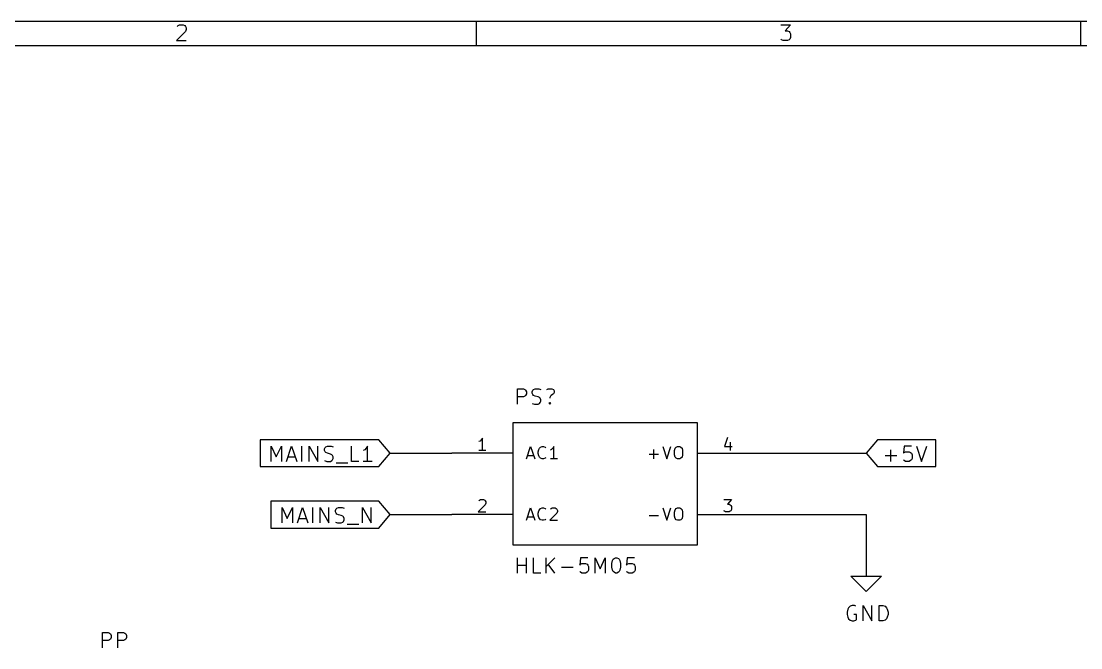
# Model space of a CAD drawing. Extents: x 0.4 to 16.1, y -11.3 to -0.4.
# Drawn here: x 2.848 to 6.3, y -2.434 to -0.394 of the extents above; entities that cross this region are included whole.
import ezdxf

# ---------------------------------------------------------------- set-up
doc = ezdxf.new("R2010")
doc.units = 0
doc.header["$MEASUREMENT"] = 0
for name, color, linetype in [('CYAN2', 4, 'CONTINUOUS'), ('GRAY1', 251, 'CONTINUOUS'), ('GREEN3', 91, 'CONTINUOUS'), ('LYELLOW', 51, 'CONTINUOUS'), ('RED2', 1, 'CONTINUOUS'), ('RED3', 11, 'CONTINUOUS')]:
    doc.layers.add(name, color=color, linetype=linetype)

msp = doc.modelspace()

# ---------------------------------------------------------------- linework, layer by layer
at = {"layer": 'CYAN2', "linetype": 'CONTINUOUS'}
for p, q in [((4.46472, -1.64031), (4.46472, -1.59031)), ((4.46472, -1.59031), (4.48376, -1.59031)), ((4.48376, -1.61651), (4.46472, -1.61651)), ((4.48376, -1.59031), (4.48853, -1.5927)), ((4.48853, -1.61413), (4.48376, -1.61651)), ((4.48853, -1.5927), (4.49091, -1.59508)), ((4.49091, -1.61174), (4.48853, -1.61413)), ((4.49091, -1.59508), (4.49329, -1.59984)), ((4.49329, -1.60698), (4.49091, -1.61174)), ((4.49329, -1.59984), (4.49329, -1.60698)), ((4.51234, -1.59984), (4.51472, -1.59508)), ((4.51234, -1.6046), (4.51234, -1.59984)), ((4.51472, -1.60936), (4.51234, -1.6046)), ((4.51472, -1.59508), (4.5171, -1.5927)), ((4.5171, -1.61174), (4.51472, -1.60936)), ((4.5171, -1.5927), (4.52186, -1.59031)), ((4.52186, -1.61413), (4.5171, -1.61174)), ((4.52186, -1.59031), (4.53376, -1.59031)), ((4.53139, -1.61651), (4.52186, -1.61413)), ((4.53615, -1.61889), (4.53139, -1.61651)), ((4.53376, -1.59031), (4.54091, -1.5927)), ((4.53853, -1.62127), (4.53615, -1.61889)), ((4.54091, -1.62603), (4.53853, -1.62127)), ((4.55996, -1.5927), (4.56472, -1.59031)), ((4.56472, -1.59031), (4.57662, -1.59031)), ((4.57186, -1.61413), (4.56948, -1.61889)), ((4.56948, -1.61889), (4.56948, -1.62127)), ((4.57424, -1.61174), (4.57186, -1.61413)), ((4.579, -1.60936), (4.57424, -1.61174)), ((4.57662, -1.59031), (4.58138, -1.5927)), ((4.58138, -1.60698), (4.579, -1.60936)), ((4.58138, -1.5927), (4.58376, -1.59746)), ((4.58376, -1.60222), (4.58138, -1.60698)), ((4.58376, -1.59746), (4.58376, -1.60222)), ((4.51234, -1.63794), (4.51948, -1.64031)), ((4.51948, -1.64031), (4.53139, -1.64031)), ((4.53139, -1.64031), (4.53615, -1.63794)), ((4.53615, -1.63794), (4.53853, -1.63556)), ((4.53853, -1.63556), (4.54091, -1.63079)), ((4.54091, -1.63079), (4.54091, -1.62603)), ((4.5671, -1.63794), (4.56948, -1.63556)), ((4.56948, -1.64031), (4.5671, -1.63794)), ((4.56948, -1.63556), (4.57186, -1.63794)), ((4.56948, -1.63556), (4.56948, -1.64031)), ((4.57186, -1.63794), (4.56948, -1.64031)), ((4.49381, -1.8185), (4.50714, -1.7785)), ((4.50714, -1.7785), (4.52047, -1.8185)), ((4.53191, -1.79565), (4.53381, -1.78803)), ((4.53381, -1.78803), (4.53571, -1.78422)), ((4.53571, -1.78422), (4.53952, -1.78041)), ((4.53952, -1.78041), (4.54524, -1.7785)), ((4.54524, -1.7785), (4.54905, -1.7785)), ((4.54905, -1.7785), (4.55476, -1.78041)), ((4.55476, -1.78041), (4.55667, -1.78231)), ((4.57571, -1.78803), (4.57191, -1.78993)), ((4.57952, -1.78422), (4.57571, -1.78803)), ((4.58333, -1.7785), (4.57952, -1.78422)), ((4.58333, -1.8185), (4.58333, -1.7785)), ((4.90904, -1.8185), (4.90904, -1.78803)), ((4.93761, -1.7785), (4.95095, -1.8185)), ((4.95095, -1.8185), (4.96428, -1.7785)), ((4.97571, -1.79184), (4.97762, -1.78422)), ((4.97571, -1.80517), (4.97571, -1.79184)), ((4.97762, -1.78422), (4.98143, -1.78041)), ((4.98143, -1.78041), (4.98524, -1.7785)), ((4.98524, -1.7785), (4.99285, -1.7785)), ((4.99285, -1.7785), (4.99667, -1.78041)), ((4.99667, -1.78041), (5.00047, -1.78422)), ((5.00047, -1.78422), (5.00238, -1.79184)), ((5.00238, -1.79184), (5.00238, -1.80517)), ((4.49762, -1.80707), (4.51667, -1.80707)), ((4.53191, -1.80136), (4.53191, -1.79565)), ((4.53381, -1.80898), (4.53191, -1.80136)), ((4.53571, -1.81279), (4.53381, -1.80898)), ((4.53952, -1.8166), (4.53571, -1.81279)), ((4.54524, -1.8185), (4.53952, -1.8166)), ((4.54905, -1.8185), (4.54524, -1.8185)), ((4.55476, -1.8166), (4.54905, -1.8185)), ((4.55667, -1.8147), (4.55476, -1.8166)), ((4.59476, -1.8185), (4.57191, -1.8185)), ((4.89381, -1.80327), (4.92428, -1.80327)), ((4.97762, -1.81279), (4.97571, -1.80517)), ((4.98143, -1.8166), (4.97762, -1.81279)), ((4.98524, -1.8185), (4.98143, -1.8166)), ((4.99285, -1.8185), (4.98524, -1.8185)), ((4.99667, -1.8166), (4.99285, -1.8185)), ((5.00047, -1.81279), (4.99667, -1.8166)), ((5.00238, -1.80517), (5.00047, -1.81279)), ((4.49381, -2.0185), (4.50714, -1.9785)), ((4.50714, -1.9785), (4.52047, -2.0185)), ((4.53191, -1.99565), (4.53381, -1.98803)), ((4.53191, -2.00136), (4.53191, -1.99565)), ((4.53381, -2.00898), (4.53191, -2.00136)), ((4.53381, -1.98803), (4.53571, -1.98422)), ((4.53571, -1.98422), (4.53952, -1.98041)), ((4.53952, -1.98041), (4.54524, -1.9785)), ((4.54524, -1.9785), (4.54905, -1.9785)), ((4.54905, -1.9785), (4.55476, -1.98041)), ((4.55476, -1.98041), (4.55667, -1.98231)), ((4.59286, -1.99565), (4.57, -2.0185)), ((4.57191, -1.98231), (4.57381, -1.98041)), ((4.57381, -1.98041), (4.57762, -1.9785)), ((4.57762, -1.9785), (4.58714, -1.9785)), ((4.58714, -1.9785), (4.59095, -1.98041)), ((4.59095, -1.98041), (4.59286, -1.98231)), ((4.59286, -1.98231), (4.59476, -1.98613)), ((4.59476, -1.98993), (4.59286, -1.99565)), ((4.59476, -1.98613), (4.59476, -1.98993)), ((4.93761, -1.9785), (4.95095, -2.0185)), ((4.95095, -2.0185), (4.96428, -1.9785)), ((4.97571, -1.99184), (4.97762, -1.98422)), ((4.97571, -2.00517), (4.97571, -1.99184)), ((4.97762, -1.98422), (4.98143, -1.98041)), ((4.98143, -1.98041), (4.98524, -1.9785)), ((4.98524, -1.9785), (4.99285, -1.9785)), ((4.99285, -1.9785), (4.99667, -1.98041)), ((4.99667, -1.98041), (5.00047, -1.98422)), ((5.00047, -1.98422), (5.00238, -1.99184)), ((5.00238, -1.99184), (5.00238, -2.00517)), ((4.49762, -2.00707), (4.51667, -2.00707)), ((4.53571, -2.01279), (4.53381, -2.00898)), ((4.53952, -2.0166), (4.53571, -2.01279)), ((4.54524, -2.0185), (4.53952, -2.0166)), ((4.54905, -2.0185), (4.54524, -2.0185)), ((4.55476, -2.0166), (4.54905, -2.0185)), ((4.55667, -2.0147), (4.55476, -2.0166)), ((4.57, -2.0185), (4.59476, -2.0185)), ((4.89381, -2.00327), (4.92428, -2.00327)), ((4.97762, -2.01279), (4.97571, -2.00517)), ((4.98143, -2.0166), (4.97762, -2.01279)), ((4.98524, -2.0185), (4.98143, -2.0166)), ((4.99285, -2.0185), (4.98524, -2.0185)), ((4.99667, -2.0166), (4.99285, -2.0185)), ((5.00047, -2.01279), (4.99667, -2.0166)), ((5.00238, -2.00517), (5.00047, -2.01279)), ((4.46472, -2.19031), (4.46472, -2.14031)), ((4.46472, -2.16413), (4.49329, -2.16413)), ((4.49329, -2.19031), (4.49329, -2.14031)), ((4.5171, -2.19031), (4.5171, -2.14031)), ((4.55757, -2.19031), (4.55757, -2.14031)), ((4.58615, -2.14031), (4.55757, -2.16889)), ((4.58615, -2.19031), (4.56472, -2.16174)), ((4.60757, -2.17127), (4.64567, -2.17127)), ((4.66948, -2.14031), (4.6671, -2.16413)), ((4.6671, -2.16413), (4.66948, -2.16174)), ((4.69329, -2.14031), (4.66948, -2.14031)), ((4.66948, -2.16174), (4.67424, -2.15936)), ((4.67424, -2.15936), (4.68615, -2.15936)), ((4.68615, -2.15936), (4.69091, -2.16174)), ((4.69091, -2.16174), (4.69329, -2.16413)), ((4.69329, -2.16413), (4.69567, -2.16889)), ((4.69567, -2.16889), (4.69567, -2.18079)), ((4.7171, -2.19031), (4.7171, -2.14031)), ((4.7171, -2.14031), (4.73377, -2.17603)), ((4.73377, -2.17603), (4.75043, -2.14031)), ((4.75043, -2.14031), (4.75043, -2.19031)), ((4.77186, -2.15936), (4.77424, -2.14984)), ((4.77186, -2.17127), (4.77186, -2.15936)), ((4.77424, -2.18079), (4.77186, -2.17127)), ((4.77424, -2.14984), (4.77662, -2.14508)), ((4.77662, -2.14508), (4.779, -2.1427)), ((4.779, -2.1427), (4.78376, -2.14031)), ((4.78376, -2.14031), (4.78853, -2.14031)), ((4.78853, -2.14031), (4.79329, -2.1427)), ((4.79329, -2.1427), (4.79567, -2.14508)), ((4.79567, -2.14508), (4.79805, -2.14984)), ((4.79805, -2.14984), (4.80043, -2.15936)), ((4.80043, -2.17127), (4.79805, -2.18079)), ((4.80043, -2.15936), (4.80043, -2.17127)), ((4.82186, -2.14031), (4.81948, -2.16413)), ((4.81948, -2.16413), (4.82186, -2.16174)), ((4.84567, -2.14031), (4.82186, -2.14031)), ((4.82186, -2.16174), (4.82662, -2.15936)), ((4.82662, -2.15936), (4.83853, -2.15936)), ((4.83853, -2.15936), (4.84329, -2.16174)), ((4.84329, -2.16174), (4.84567, -2.16413)), ((4.84567, -2.16413), (4.84805, -2.16889)), ((4.84805, -2.16889), (4.84805, -2.18079)), ((4.54091, -2.19031), (4.5171, -2.19031)), ((4.66948, -2.18794), (4.6671, -2.18556)), ((4.67424, -2.19031), (4.66948, -2.18794)), ((4.68615, -2.19031), (4.67424, -2.19031)), ((4.69091, -2.18794), (4.68615, -2.19031)), ((4.69329, -2.18556), (4.69091, -2.18794)), ((4.69567, -2.18079), (4.69329, -2.18556)), ((4.77662, -2.18556), (4.77424, -2.18079)), ((4.779, -2.18794), (4.77662, -2.18556)), ((4.78376, -2.19031), (4.779, -2.18794)), ((4.78853, -2.19031), (4.78376, -2.19031)), ((4.79329, -2.18794), (4.78853, -2.19031)), ((4.79567, -2.18556), (4.79329, -2.18794)), ((4.79805, -2.18079), (4.79567, -2.18556)), ((4.82186, -2.18794), (4.81948, -2.18556)), ((4.82662, -2.19031), (4.82186, -2.18794)), ((4.83853, -2.19031), (4.82662, -2.19031)), ((4.84329, -2.18794), (4.83853, -2.19031)), ((4.84567, -2.18556), (4.84329, -2.18794)), ((4.84805, -2.18079), (4.84567, -2.18556)), ((5.54071, -2.30804), (5.53833, -2.31756)), ((5.54309, -2.30328), (5.54071, -2.30804)), ((5.54786, -2.29851), (5.54309, -2.30328)), ((5.555, -2.29613), (5.54786, -2.29851)), ((5.56214, -2.29613), (5.555, -2.29613)), ((5.56691, -2.29851), (5.56214, -2.29613)), ((5.59071, -2.34613), (5.59071, -2.29613)), ((5.59071, -2.29613), (5.61928, -2.34613)), ((5.61928, -2.34613), (5.61928, -2.29613)), ((5.64309, -2.34613), (5.64309, -2.29613)), ((5.64309, -2.29613), (5.655, -2.29613)), ((5.655, -2.29613), (5.66214, -2.29851)), ((5.66214, -2.29851), (5.66691, -2.30328)), ((5.66691, -2.30328), (5.66929, -2.30804)), ((5.66929, -2.30804), (5.67167, -2.31756)), ((5.53833, -2.31756), (5.53833, -2.3247)), ((5.53833, -2.3247), (5.54071, -2.33422)), ((5.54071, -2.33422), (5.54309, -2.33899)), ((5.54309, -2.33899), (5.54786, -2.34375)), ((5.54786, -2.34375), (5.555, -2.34613)), ((5.555, -2.34613), (5.55976, -2.34613)), ((5.56928, -2.3247), (5.55976, -2.3247)), ((5.55976, -2.34613), (5.56691, -2.34375)), ((5.56691, -2.34375), (5.56928, -2.34137)), ((5.56928, -2.34137), (5.56928, -2.3247)), ((5.655, -2.34613), (5.64309, -2.34613)), ((5.66214, -2.34375), (5.655, -2.34613)), ((5.66691, -2.33899), (5.66214, -2.34375)), ((5.66929, -2.33422), (5.66691, -2.33899)), ((5.67167, -2.3247), (5.66929, -2.33422)), ((5.67167, -2.31756), (5.67167, -2.3247))]:
    msp.add_line(p, q, dxfattribs=at)
at = {"layer": 'GRAY1', "linetype": 'CONTINUOUS'}
for p, q in [((3.1119, -2.43363), (3.1119, -2.38363)), ((3.1119, -2.38363), (3.13095, -2.38363)), ((3.13095, -2.40982), (3.1119, -2.40982)), ((3.13095, -2.38363), (3.13571, -2.38601)), ((3.13571, -2.40744), (3.13095, -2.40982)), ((3.13571, -2.38601), (3.13809, -2.38839)), ((3.13809, -2.40506), (3.13571, -2.40744)), ((3.13809, -2.38839), (3.14047, -2.39315)), ((3.14047, -2.4003), (3.13809, -2.40506)), ((3.14047, -2.39315), (3.14047, -2.4003)), ((3.1619, -2.43363), (3.1619, -2.38363)), ((3.1619, -2.38363), (3.18095, -2.38363)), ((3.18095, -2.40982), (3.1619, -2.40982)), ((3.18095, -2.38363), (3.18571, -2.38601)), ((3.18571, -2.40744), (3.18095, -2.40982)), ((3.18571, -2.38601), (3.18809, -2.38839)), ((3.18809, -2.40506), (3.18571, -2.40744)), ((3.18809, -2.38839), (3.19047, -2.39315)), ((3.19047, -2.4003), (3.18809, -2.40506)), ((3.19047, -2.39315), (3.19047, -2.4003))]:
    msp.add_line(p, q, dxfattribs=at)
at = {"layer": 'GREEN3', "linetype": 'CONTINUOUS'}
for p, q in [((4.05, -1.8), (4.25, -1.8)), ((5.25, -1.8), (5.6, -1.8)), ((4.05, -2), (4.25, -2)), ((5.25, -2), (5.6, -2)), ((5.6, -2), (5.6, -2.15))]:
    msp.add_line(p, q, dxfattribs=at)
at = {"layer": 'LYELLOW', "linetype": 'CONTINUOUS'}
for p, q in [((4.45, -2.1), (4.45, -1.7)), ((4.45, -1.7), (5.05, -1.7)), ((5.05, -1.7), (5.05, -2.1)), ((5.05, -2.1), (4.45, -2.1))]:
    msp.add_line(p, q, dxfattribs=at)
at = {"layer": 'RED2', "linetype": 'CONTINUOUS'}
for p, q in [((0.3937, -0.3937), (16.1413, -0.3937)), ((3.3562, -0.41045), (3.35864, -0.40801)), ((3.35864, -0.40801), (3.36352, -0.40557)), ((3.36352, -0.40557), (3.3757, -0.40557)), ((3.3757, -0.40557), (3.38057, -0.40801)), ((3.38057, -0.40801), (3.38301, -0.41045)), ((3.38301, -0.41045), (3.38545, -0.41532)), ((4.33071, -0.47244), (4.33071, -0.3937)), ((5.32227, -0.40557), (5.35395, -0.40557)), ((5.35395, -0.40557), (5.33689, -0.42507)), ((6.29921, -0.47244), (6.29921, -0.3937)), ((3.38301, -0.4275), (3.35377, -0.45675)), ((3.38545, -0.42019), (3.38301, -0.4275)), ((3.38545, -0.41532), (3.38545, -0.42019)), ((5.33689, -0.42507), (5.3442, -0.42507)), ((5.3442, -0.42507), (5.34908, -0.4275)), ((5.34908, -0.4275), (5.35152, -0.42994)), ((5.35152, -0.42994), (5.35395, -0.43482)), ((5.35395, -0.447), (5.35152, -0.45187)), ((5.35395, -0.43482), (5.35395, -0.447)), ((0.47244, -0.47244), (16.0626, -0.47244)), ((3.35377, -0.45675), (3.38545, -0.45675)), ((5.32471, -0.45432), (5.32227, -0.45187)), ((5.32958, -0.45675), (5.32471, -0.45432)), ((5.3442, -0.45675), (5.32958, -0.45675)), ((5.34908, -0.45432), (5.3442, -0.45675)), ((5.35152, -0.45187), (5.34908, -0.45432)), ((4.45, -2.1), (4.45, -1.7)), ((4.45, -1.7), (5.05, -1.7)), ((5.05, -1.7), (5.05, -2.1)), ((4.0125, -1.75624), (3.62561, -1.75624)), ((3.62561, -1.75624), (3.62561, -1.8)), ((4.05, -1.8), (4.0125, -1.75624)), ((5.6375, -1.75624), (5.6, -1.8)), ((5.82678, -1.75624), (5.6375, -1.75624)), ((5.82678, -1.8), (5.82678, -1.75624)), ((3.6619, -1.8267), (3.6619, -1.7767)), ((3.6619, -1.7767), (3.67857, -1.81242)), ((3.67857, -1.81242), (3.69524, -1.7767)), ((3.69524, -1.7767), (3.69524, -1.8267)), ((3.7119, -1.8267), (3.72857, -1.7767)), ((3.72857, -1.7767), (3.74524, -1.8267)), ((3.7619, -1.8267), (3.7619, -1.7767)), ((3.78571, -1.8267), (3.78571, -1.7767)), ((3.78571, -1.7767), (3.81428, -1.8267)), ((3.81428, -1.8267), (3.81428, -1.7767)), ((3.83572, -1.78623), (3.83809, -1.78147)), ((3.83572, -1.79099), (3.83572, -1.78623)), ((3.83809, -1.79575), (3.83572, -1.79099)), ((3.83809, -1.78147), (3.84048, -1.77909)), ((3.84048, -1.77909), (3.84524, -1.7767)), ((3.84524, -1.7767), (3.85714, -1.7767)), ((3.85714, -1.7767), (3.86429, -1.77909)), ((3.92381, -1.8267), (3.92381, -1.7767)), ((3.96667, -1.78861), (3.96191, -1.79099)), ((3.97143, -1.78385), (3.96667, -1.78861)), ((3.97619, -1.7767), (3.97143, -1.78385)), ((3.97619, -1.8267), (3.97619, -1.7767)), ((5.68095, -1.8267), (5.68095, -1.78861)), ((5.72381, -1.7767), (5.72143, -1.80052)), ((5.74762, -1.7767), (5.72381, -1.7767)), ((5.76428, -1.7767), (5.78095, -1.8267)), ((5.78095, -1.8267), (5.79762, -1.7767)), ((3.62561, -1.8), (3.62561, -1.84376)), ((3.71667, -1.81242), (3.74047, -1.81242)), ((3.83572, -1.82433), (3.84286, -1.8267)), ((3.84048, -1.79813), (3.83809, -1.79575)), ((3.84524, -1.80052), (3.84048, -1.79813)), ((3.84286, -1.8267), (3.85476, -1.8267)), ((3.85476, -1.8029), (3.84524, -1.80052)), ((3.85952, -1.80528), (3.85476, -1.8029)), ((3.85476, -1.8267), (3.85952, -1.82433)), ((3.86191, -1.80766), (3.85952, -1.80528)), ((3.85952, -1.82433), (3.86191, -1.82194)), ((3.86429, -1.81242), (3.86191, -1.80766)), ((3.86191, -1.82194), (3.86429, -1.81718)), ((3.86429, -1.81718), (3.86429, -1.81242)), ((3.94762, -1.8267), (3.92381, -1.8267)), ((3.99048, -1.8267), (3.96191, -1.8267)), ((4.0125, -1.84376), (4.05, -1.8)), ((4.45, -1.8), (4.25, -1.8)), ((5.05, -1.8), (5.25, -1.8)), ((5.6, -1.8), (5.6375, -1.84376)), ((5.6619, -1.80766), (5.7, -1.80766)), ((5.72143, -1.80052), (5.72381, -1.79813)), ((5.72381, -1.82433), (5.72143, -1.82194)), ((5.72381, -1.79813), (5.72857, -1.79575)), ((5.72857, -1.8267), (5.72381, -1.82433)), ((5.72857, -1.79575), (5.74048, -1.79575)), ((5.74048, -1.8267), (5.72857, -1.8267)), ((5.74048, -1.79575), (5.74524, -1.79813)), ((5.74524, -1.82433), (5.74048, -1.8267)), ((5.74524, -1.79813), (5.74762, -1.80052)), ((5.74762, -1.82194), (5.74524, -1.82433)), ((5.74762, -1.80052), (5.75, -1.80528)), ((5.75, -1.81718), (5.74762, -1.82194)), ((5.75, -1.80528), (5.75, -1.81718)), ((5.82678, -1.84376), (5.82678, -1.8)), ((3.62561, -1.84376), (4.0125, -1.84376)), ((3.87381, -1.83147), (3.91191, -1.83147)), ((5.6375, -1.84376), (5.82678, -1.84376)), ((4.0125, -1.95624), (3.66132, -1.95624)), ((3.66132, -1.95624), (3.66132, -2)), ((4.05, -2), (4.0125, -1.95624)), ((3.66132, -2), (3.66132, -2.04376)), ((3.69761, -2.0267), (3.69761, -1.9767)), ((3.69761, -1.9767), (3.71428, -2.01242)), ((3.71428, -2.01242), (3.73095, -1.9767)), ((3.73095, -1.9767), (3.73095, -2.0267)), ((3.74761, -2.0267), (3.76428, -1.9767)), ((3.76428, -1.9767), (3.78095, -2.0267)), ((3.79761, -2.0267), (3.79761, -1.9767)), ((3.82143, -2.0267), (3.82143, -1.9767)), ((3.82143, -1.9767), (3.85, -2.0267)), ((3.85, -2.0267), (3.85, -1.9767)), ((3.87143, -1.98623), (3.87381, -1.98147)), ((3.87143, -1.99099), (3.87143, -1.98623)), ((3.87381, -1.99575), (3.87143, -1.99099)), ((3.87381, -1.98147), (3.87619, -1.97909)), ((3.87619, -1.99813), (3.87381, -1.99575)), ((3.87619, -1.97909), (3.88095, -1.9767)), ((3.88095, -2.00052), (3.87619, -1.99813)), ((3.88095, -1.9767), (3.89285, -1.9767)), ((3.89048, -2.0029), (3.88095, -2.00052)), ((3.89285, -1.9767), (3.9, -1.97909)), ((3.95952, -2.0267), (3.95952, -1.9767)), ((3.95952, -1.9767), (3.98809, -2.0267)), ((3.98809, -2.0267), (3.98809, -1.9767)), ((4.0125, -2.04376), (4.05, -2)), ((4.45, -2), (4.25, -2)), ((5.05, -2), (5.25, -2)), ((3.75238, -2.01242), (3.77619, -2.01242)), ((3.87143, -2.02433), (3.87857, -2.0267)), ((3.87857, -2.0267), (3.89048, -2.0267)), ((3.89524, -2.00528), (3.89048, -2.0029)), ((3.89048, -2.0267), (3.89524, -2.02433)), ((3.89762, -2.00766), (3.89524, -2.00528)), ((3.89524, -2.02433), (3.89762, -2.02194)), ((3.9, -2.01242), (3.89762, -2.00766)), ((3.89762, -2.02194), (3.9, -2.01718)), ((3.9, -2.01718), (3.9, -2.01242)), ((3.90952, -2.03147), (3.94762, -2.03147)), ((3.66132, -2.04376), (4.0125, -2.04376)), ((5.05, -2.1), (4.45, -2.1)), ((5.6, -2.15), (5.6, -2.2)), ((5.6, -2.25), (5.55, -2.2)), ((5.55, -2.2), (5.6, -2.2)), ((5.6, -2.2), (5.65, -2.2)), ((5.65, -2.2), (5.6, -2.25))]:
    msp.add_line(p, q, dxfattribs=at)
at = {"layer": 'RED3', "linetype": 'CONTINUOUS'}
for p, q in [((4.34619, -1.75682), (4.34238, -1.76063)), ((4.35, -1.7511), (4.34619, -1.75682)), ((4.35, -1.7911), (4.35, -1.7511)), ((5.14809, -1.7492), (5.13857, -1.77777)), ((4.34238, -1.76063), (4.33857, -1.76253)), ((4.36143, -1.7911), (4.33857, -1.7911)), ((5.13857, -1.77777), (5.16333, -1.77777)), ((5.15762, -1.76444), (5.15762, -1.7911)), ((4.33857, -1.95491), (4.34048, -1.95301)), ((4.34048, -1.95301), (4.34428, -1.9511)), ((4.34428, -1.9511), (4.35381, -1.9511)), ((4.35381, -1.9511), (4.35762, -1.95301)), ((4.35762, -1.95301), (4.35952, -1.95491)), ((4.35952, -1.95491), (4.36143, -1.95872)), ((4.36143, -1.96253), (4.35952, -1.96825)), ((4.36143, -1.95872), (4.36143, -1.96253)), ((5.13667, -1.9511), (5.16143, -1.9511)), ((5.16143, -1.9511), (5.14809, -1.96634)), ((5.14809, -1.96634), (5.15381, -1.96634)), ((5.15381, -1.96634), (5.15762, -1.96825)), ((4.35952, -1.96825), (4.33667, -1.9911)), ((4.33667, -1.9911), (4.36143, -1.9911)), ((5.13857, -1.9892), (5.13667, -1.9873)), ((5.14238, -1.9911), (5.13857, -1.9892)), ((5.15381, -1.9911), (5.14238, -1.9911)), ((5.15762, -1.9892), (5.15381, -1.9911)), ((5.15762, -1.96825), (5.15952, -1.97015)), ((5.15952, -1.9873), (5.15762, -1.9892)), ((5.15952, -1.97015), (5.16143, -1.97396)), ((5.16143, -1.98348), (5.15952, -1.9873)), ((5.16143, -1.97396), (5.16143, -1.98348))]:
    msp.add_line(p, q, dxfattribs=at)

doc.saveas('drawing.dxf')
